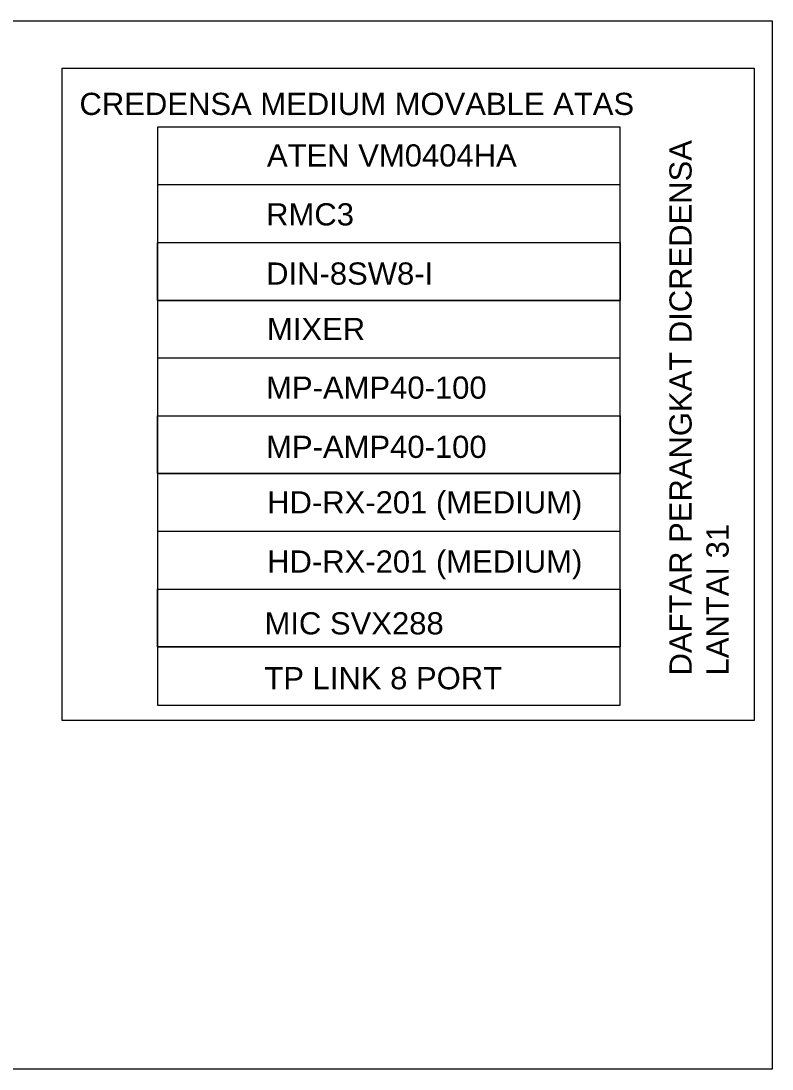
# Model space of a CAD drawing. Header units: inches. Extents: x 650 to 9922, y -3240 to 3248.
# Drawn here: x 5298 to 6923, y -3240 to -972 of the extents above; entities that cross this region are included whole.
import ezdxf

# ---------------------------------------------------------------- set-up
doc = ezdxf.new("R2010")
doc.units = ezdxf.units.IN
doc.header["$MEASUREMENT"] = 0
doc.styles.get("Standard").update_dxf_attribs({"font": 'arial.ttf'})

msp = doc.modelspace()

# ---------------------------------------------------------------- linework, layer by layer
at = {"linetype": 'Continuous', "lineweight": 9}
for points in [[(650, -972.2), (6922.5, -972.2), (6922.5, -3240.4), (650, -3240.4)], [(5387.3, -1074), (6883.8, -1074), (6883.8, -2485.8), (5387.3, -2485.8)], [(5593.7, -1576.8), (6593.7, -1576.8), (6593.7, -1201.8), (5593.7, -1201.8)], [(5593.7, -1951.8), (6593.7, -1951.8), (6593.7, -1576.8), (5593.7, -1576.8)], [(5593.7, -2326.8), (6593.7, -2326.8), (6593.7, -1951.8), (5593.7, -1951.8)], [(5593.7, -2453.2), (6593.7, -2453.2), (6593.7, -2326.8), (5593.7, -2326.8)]]:
    msp.add_lwpolyline(points, close=True, dxfattribs=at)
for points in [[(5593.7, -1201.8), (5593.7, -1451.8), (6593.7, -1451.8), (6593.7, -1326.8), (5593.7, -1326.8)], [(5593.7, -1576.8), (5593.7, -1451.8), (6593.7, -1451.8), (6593.7, -1576.8), (5593.7, -1576.8)], [(5593.7, -1576.8), (5593.7, -1826.8), (6593.7, -1826.8), (6593.7, -1701.8), (5593.7, -1701.8)], [(5593.7, -1951.8), (5593.7, -1826.8), (6593.7, -1826.8), (6593.7, -1951.8), (5593.7, -1951.8)], [(5593.7, -1951.8), (5593.7, -2201.8), (6593.7, -2201.8), (6593.7, -2076.8), (5593.7, -2076.8)], [(5593.7, -2326.8), (5593.7, -2201.8), (6593.7, -2201.8), (6593.7, -2326.8), (5593.7, -2326.8)]]:
    msp.add_lwpolyline(points, dxfattribs=at)

# ---------------------------------------------------------------- texts
at = {"linetype": 'Continuous', "lineweight": 9, "char_height": 48, "attachment_point": 7}
for s, width, gutter_width, insert in [('CREDENSA MEDIUM MOVABLE ATAS', 1388.322, 1, (5424.6, -1176.3)), ('ATEN VM0404HA', 565.866, 143.8, (5830.1, -1287.9)), ('RMC3', 498.18, 143.8, (5828.3, -1415.4)), ('DIN-8SW8-I', 498.18, 143.8, (5828.3, -1543.5)), ('MIXER', 498.18, 143.8, (5830.1, -1662.9)), ('MP-AMP40-100', 498.18, 143.8, (5828.3, -1790.4)), ('MP-AMP40-100', 552.809, 143.8, (5828.3, -1918.5)), ('HD-RX-201 (MEDIUM)', 693.329, 143.8, (5830.5, -2052.4)), ('HD-RX-201 (MEDIUM)', 689.712, 143.8, (5830.5, -2180.5)), ('MIC SVX288', 498.18, 143.8, (5824.8, -2300.5)), ('TP LINK 8 PORT', 559.236, 143.8, (5824.5, -2419.2))]:
    msp.add_mtext_dynamic_manual_height_columns(s, width=width, gutter_width=gutter_width, heights=[0], dxfattribs=dict(at, insert=insert))
at = {"linetype": 'Continuous', "lineweight": 9, "insert": (6829.3, -2388.6), "char_height": 48, "attachment_point": 7, "rotation": 90}
msp.add_mtext_dynamic_manual_height_columns('DAFTAR PERANGKAT DICREDENSA\\PLANTAI 31', width=1190.216, gutter_width=1, heights=[223.6], dxfattribs=at)

doc.saveas('drawing.dxf')
